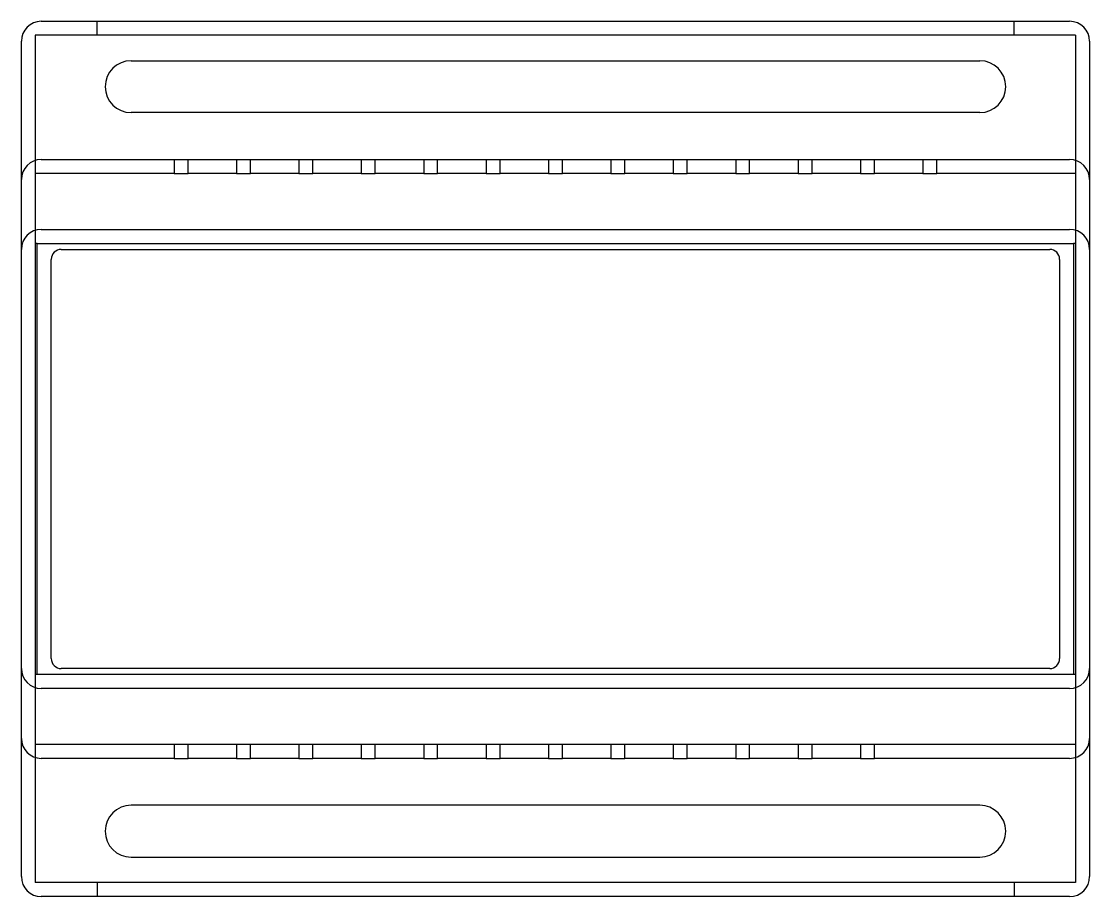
# Model space of a CAD drawing. Header units: millimetres. Extents: x 151 to 258, y 108 to 196.
import ezdxf
from ezdxf.lldxf.tags import DXFTag

# ---------------------------------------------------------------- set-up
doc = ezdxf.new("R2010")
doc.units = ezdxf.units.MM
doc.layers.add('Predeterminado', color=7, linetype='Continuous')
doc.layers.add('TAPA_DEL_CASE_PL', color=7, linetype='Continuous')
tags = doc.linetypes.add('HIDDEN2', pattern=[4.7625, 3.175, -1.5875]).pattern_tags.tags
tags[6:7] = [DXFTag(74, 4), DXFTag(75, 0), DXFTag(340, '0'), DXFTag(46, 0.0), DXFTag(50, 0.0), DXFTag(44, 0.0), DXFTag(45, 0.0)]
tags[4:5] = [DXFTag(74, 4), DXFTag(75, 0), DXFTag(340, '0'), DXFTag(46, 0.0), DXFTag(50, 0.0), DXFTag(44, 0.0), DXFTag(45, 0.0)]

# ---------------------------------------------------------------- blocks, each defined once
blk = doc.blocks.new('SE')
at = {"layer": 'TAPA_DEL_CASE_PL', "color": 7, "linetype": 'Continuous'}
for p, q in [((153.11, 195.84), (256.11, 195.84)), ((151.11, 179.99), (151.11, 193.84)), ((258.11, 193.84), (258.11, 179.99)), ((162.11, 191.89), (247.11, 191.89)), ((247.11, 186.69), (162.11, 186.69)), ((153.11, 181.99), (166.41, 181.99)), ((166.41, 181.99), (167.81, 181.99)), ((166.41, 181.99), (166.41, 180.59)), ((167.81, 181.99), (172.66, 181.99)), ((167.81, 180.59), (167.81, 181.99)), ((172.66, 181.99), (174.06, 181.99)), ((172.66, 181.99), (172.66, 180.59)), ((174.06, 181.99), (178.91, 181.99)), ((174.06, 180.59), (174.06, 181.99)), ((178.91, 181.99), (180.31, 181.99)), ((178.91, 181.99), (178.91, 180.59)), ((180.31, 181.99), (185.16, 181.99)), ((180.31, 180.59), (180.31, 181.99)), ((185.16, 181.99), (186.56, 181.99)), ((185.16, 181.99), (185.16, 180.59)), ((186.56, 181.99), (191.41, 181.99)), ((186.56, 180.59), (186.56, 181.99)), ((191.41, 181.99), (192.81, 181.99)), ((191.41, 181.99), (191.41, 180.59)), ((192.81, 181.99), (197.66, 181.99)), ((192.81, 180.59), (192.81, 181.99)), ((197.66, 181.99), (199.06, 181.99)), ((197.66, 181.99), (197.66, 180.59)), ((199.06, 181.99), (203.91, 181.99)), ((199.06, 180.59), (199.06, 181.99)), ((203.91, 181.99), (205.31, 181.99)), ((203.91, 181.99), (203.91, 180.59)), ((205.31, 181.99), (210.16, 181.99)), ((205.31, 180.59), (205.31, 181.99)), ((210.16, 181.99), (211.56, 181.99)), ((210.16, 181.99), (210.16, 180.59)), ((211.56, 181.99), (216.41, 181.99)), ((211.56, 180.59), (211.56, 181.99)), ((216.41, 181.99), (217.81, 181.99)), ((216.41, 181.99), (216.41, 180.59)), ((217.81, 181.99), (222.66, 181.99)), ((217.81, 180.59), (217.81, 181.99)), ((222.66, 181.99), (224.06, 181.99)), ((222.66, 181.99), (222.66, 180.59)), ((224.06, 181.99), (228.91, 181.99)), ((224.06, 180.59), (224.06, 181.99)), ((228.91, 181.99), (230.31, 181.99)), ((228.91, 181.99), (228.91, 180.59)), ((230.31, 181.99), (235.16, 181.99)), ((230.31, 180.59), (230.31, 181.99)), ((235.16, 181.99), (236.56, 181.99)), ((235.16, 181.99), (235.16, 180.59)), ((236.56, 181.99), (241.41, 181.99)), ((236.56, 180.59), (236.56, 181.99)), ((241.41, 181.99), (242.81, 181.99)), ((241.41, 181.99), (241.41, 180.59)), ((242.81, 181.99), (256.11, 181.99)), ((242.81, 180.59), (242.81, 181.99)), ((151.11, 177.99), (151.11, 179.99)), ((166.41, 180.59), (167.81, 180.59)), ((172.66, 180.59), (174.06, 180.59)), ((178.91, 180.59), (180.31, 180.59)), ((185.16, 180.59), (186.56, 180.59)), ((191.41, 180.59), (192.81, 180.59)), ((197.66, 180.59), (199.06, 180.59)), ((203.91, 180.59), (205.31, 180.59)), ((210.16, 180.59), (211.56, 180.59)), ((216.41, 180.59), (217.81, 180.59)), ((222.66, 180.59), (224.06, 180.59)), ((228.91, 180.59), (230.31, 180.59)), ((235.16, 180.59), (236.56, 180.59)), ((241.41, 180.59), (242.81, 180.59)), ((258.11, 179.99), (258.11, 177.99)), ((151.11, 172.99), (151.11, 177.99)), ((258.11, 177.99), (258.11, 172.99)), ((153.11, 174.99), (256.11, 174.99)), ((151.11, 130.99), (151.11, 172.99)), ((155.11, 172.99), (254.11, 172.99)), ((258.11, 172.99), (258.11, 130.99)), ((154.11, 131.99), (154.11, 171.99)), ((255.11, 171.99), (255.11, 131.99)), ((151.11, 125.99), (151.11, 130.99)), ((254.11, 130.99), (155.11, 130.99)), ((258.11, 130.99), (258.11, 125.99)), ((256.11, 128.99), (153.11, 128.99)), ((151.11, 123.99), (151.11, 125.99)), ((258.11, 125.99), (258.11, 123.99)), ((151.11, 110.14), (151.11, 123.99)), ((167.81, 123.39), (166.41, 123.39)), ((166.41, 123.39), (166.41, 121.99)), ((167.81, 121.99), (167.81, 123.39)), ((174.06, 123.39), (172.66, 123.39)), ((172.66, 123.39), (172.66, 121.99)), ((174.06, 121.99), (174.06, 123.39)), ((180.31, 123.39), (178.91, 123.39)), ((178.91, 123.39), (178.91, 121.99)), ((180.31, 121.99), (180.31, 123.39)), ((186.56, 123.39), (185.16, 123.39)), ((185.16, 123.39), (185.16, 121.99)), ((186.56, 121.99), (186.56, 123.39)), ((192.81, 123.39), (191.41, 123.39)), ((191.41, 123.39), (191.41, 121.99)), ((192.81, 121.99), (192.81, 123.39)), ((199.06, 123.39), (197.66, 123.39)), ((197.66, 123.39), (197.66, 121.99)), ((199.06, 121.99), (199.06, 123.39)), ((205.31, 123.39), (203.91, 123.39)), ((203.91, 123.39), (203.91, 121.99)), ((205.31, 121.99), (205.31, 123.39)), ((211.56, 123.39), (210.16, 123.39)), ((210.16, 123.39), (210.16, 121.99)), ((211.56, 121.99), (211.56, 123.39)), ((217.81, 123.39), (216.41, 123.39)), ((216.41, 123.39), (216.41, 121.99)), ((217.81, 121.99), (217.81, 123.39)), ((224.06, 123.39), (222.66, 123.39)), ((222.66, 123.39), (222.66, 121.99)), ((224.06, 121.99), (224.06, 123.39)), ((230.31, 123.39), (228.91, 123.39)), ((228.91, 123.39), (228.91, 121.99)), ((230.31, 121.99), (230.31, 123.39)), ((236.56, 123.39), (235.16, 123.39)), ((235.16, 123.39), (235.16, 121.99)), ((236.56, 121.99), (236.56, 123.39)), ((258.11, 123.99), (258.11, 110.14)), ((166.41, 121.99), (153.11, 121.99)), ((166.41, 121.99), (167.81, 121.99)), ((172.66, 121.99), (167.81, 121.99)), ((172.66, 121.99), (174.06, 121.99)), ((178.91, 121.99), (174.06, 121.99)), ((178.91, 121.99), (180.31, 121.99)), ((185.16, 121.99), (180.31, 121.99)), ((185.16, 121.99), (186.56, 121.99)), ((191.41, 121.99), (186.56, 121.99)), ((191.41, 121.99), (192.81, 121.99)), ((197.66, 121.99), (192.81, 121.99)), ((197.66, 121.99), (199.06, 121.99)), ((203.91, 121.99), (199.06, 121.99)), ((203.91, 121.99), (205.31, 121.99)), ((210.16, 121.99), (205.31, 121.99)), ((210.16, 121.99), (211.56, 121.99)), ((216.41, 121.99), (211.56, 121.99)), ((216.41, 121.99), (217.81, 121.99)), ((222.66, 121.99), (217.81, 121.99)), ((222.66, 121.99), (224.06, 121.99)), ((228.91, 121.99), (224.06, 121.99)), ((228.91, 121.99), (230.31, 121.99)), ((235.16, 121.99), (230.31, 121.99)), ((235.16, 121.99), (236.56, 121.99)), ((256.11, 121.99), (236.56, 121.99)), ((247.11, 117.29), (162.11, 117.29)), ((162.11, 112.09), (247.11, 112.09)), ((256.11, 108.14), (153.11, 108.14))]:
    blk.add_line(p, q, dxfattribs=at)
at = {"layer": 'TAPA_DEL_CASE_PL', "color": 7, "linetype": 'HIDDEN2'}
for p, q in [((158.69, 194.44), (158.69, 195.84)), ((250.54, 194.44), (250.54, 195.84)), ((152.51, 194.44), (152.51, 180.59)), ((256.71, 194.44), (152.51, 194.44)), ((256.71, 194.44), (256.71, 180.59)), ((152.51, 180.59), (152.51, 173.59)), ((166.41, 180.59), (152.51, 180.59)), ((172.66, 180.59), (167.81, 180.59)), ((178.91, 180.59), (174.06, 180.59)), ((185.16, 180.59), (180.31, 180.59)), ((191.41, 180.59), (186.56, 180.59)), ((197.66, 180.59), (192.81, 180.59)), ((203.91, 180.59), (199.06, 180.59)), ((210.16, 180.59), (205.31, 180.59)), ((216.41, 180.59), (211.56, 180.59)), ((222.66, 180.59), (217.81, 180.59)), ((228.91, 180.59), (224.06, 180.59)), ((235.16, 180.59), (230.31, 180.59)), ((241.41, 180.59), (236.56, 180.59)), ((256.71, 180.59), (242.81, 180.59)), ((256.71, 180.59), (256.71, 173.59)), ((152.71, 173.59), (152.51, 173.59)), ((152.51, 173.59), (152.51, 130.39)), ((152.71, 173.59), (256.51, 173.59)), ((152.71, 130.39), (152.71, 173.59)), ((256.51, 173.59), (256.51, 130.39)), ((256.71, 173.59), (256.51, 173.59)), ((256.71, 173.59), (256.71, 130.39)), ((152.71, 130.39), (152.51, 130.39)), ((152.51, 130.39), (152.51, 123.39)), ((256.51, 130.39), (152.71, 130.39)), ((256.71, 130.39), (256.51, 130.39)), ((256.71, 130.39), (256.71, 123.39)), ((152.51, 123.39), (152.51, 109.54)), ((166.41, 123.39), (152.51, 123.39)), ((172.66, 123.39), (167.81, 123.39)), ((178.91, 123.39), (174.06, 123.39)), ((185.16, 123.39), (180.31, 123.39)), ((191.41, 123.39), (186.56, 123.39)), ((197.66, 123.39), (192.81, 123.39)), ((203.91, 123.39), (199.06, 123.39)), ((210.16, 123.39), (205.31, 123.39)), ((216.41, 123.39), (211.56, 123.39)), ((222.66, 123.39), (217.81, 123.39)), ((228.91, 123.39), (224.06, 123.39)), ((235.16, 123.39), (230.31, 123.39)), ((256.71, 123.39), (236.56, 123.39)), ((256.71, 123.39), (256.71, 109.54)), ((256.71, 109.54), (152.51, 109.54)), ((158.69, 109.54), (158.69, 108.14)), ((250.54, 109.54), (250.54, 108.14))]:
    blk.add_line(p, q, dxfattribs=at)
at = {"layer": 'TAPA_DEL_CASE_PL', "color": 7, "linetype": 'Continuous'}
for centre, radius, start, end in [((153.11, 193.84), 2, 90, 180), ((256.11, 193.84), 2, 0, 90), ((162.11, 189.29), 2.6, 90, 270), ((247.11, 189.29), 2.6, 270, 90), ((153.11, 179.99), 2, 90, 180), ((256.11, 179.99), 2, 0, 90), ((153.11, 172.99), 2, 90, 180), ((256.11, 172.99), 2, 0, 90), ((155.11, 171.99), 1, 90, 180), ((254.11, 171.99), 1, 0, 90), ((155.11, 131.99), 1, 180, 270), ((254.11, 131.99), 1, 270, 0), ((153.11, 130.99), 2, 180, 270), ((256.11, 130.99), 2, 270, 0), ((153.11, 123.99), 2, 180, 270), ((256.11, 123.99), 2, 270, 0), ((162.11, 114.69), 2.6, 90, 270), ((247.11, 114.69), 2.6, 270, 90), ((153.11, 110.14), 2, 180, 270), ((256.11, 110.14), 2, 270, 0)]:
    blk.add_arc(centre, radius, start, end, dxfattribs=at)

msp = doc.modelspace()

# ---------------------------------------------------------------- block references
at = {"layer": 'Predeterminado'}
msp.add_blockref('SE', (0, 0), dxfattribs=at)

doc.saveas('drawing.dxf')
